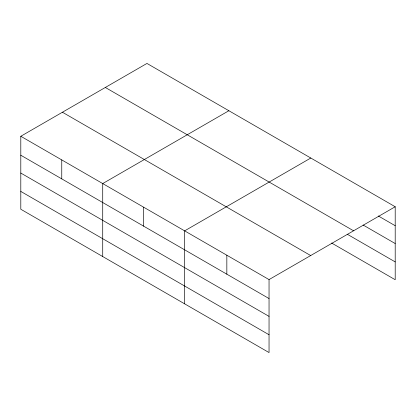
<?xml version="1.0" encoding="UTF-8"?>
<svg xmlns="http://www.w3.org/2000/svg" width="416" height="416" viewBox="0 0 416 416"><rect width="100%" height="100%" fill="white"/><g stroke="black" fill="none" stroke-linecap="round" stroke-linejoin="round"><path stroke-width="0.62" d="M20.8 136.271L269.043 279.588L269.043 352.565L20.8 209.248L20.8 136.271L146.957 63.435L395.2 206.752L395.2 279.729L331.62 243.022M228.878 110.729L102.721 183.565L102.721 256.542M310.799 158.023L184.642 230.859L184.636 303.836M269.043 279.588L395.2 206.752M378.321 215.972L395.2 225.716M363.126 225.025L395.2 243.542M105.326 87.469L353.569 230.792M347.37 234.291L395.2 261.903M62.431 112.232L310.674 255.554M20.8 155.23L269.043 298.553M20.8 173.056L269.043 316.378M20.8 191.422L269.043 334.745M226.84 255.226L226.84 274.191M143.681 207.215L143.681 226.174M61.76 159.916L61.76 178.88"/></g></svg>
